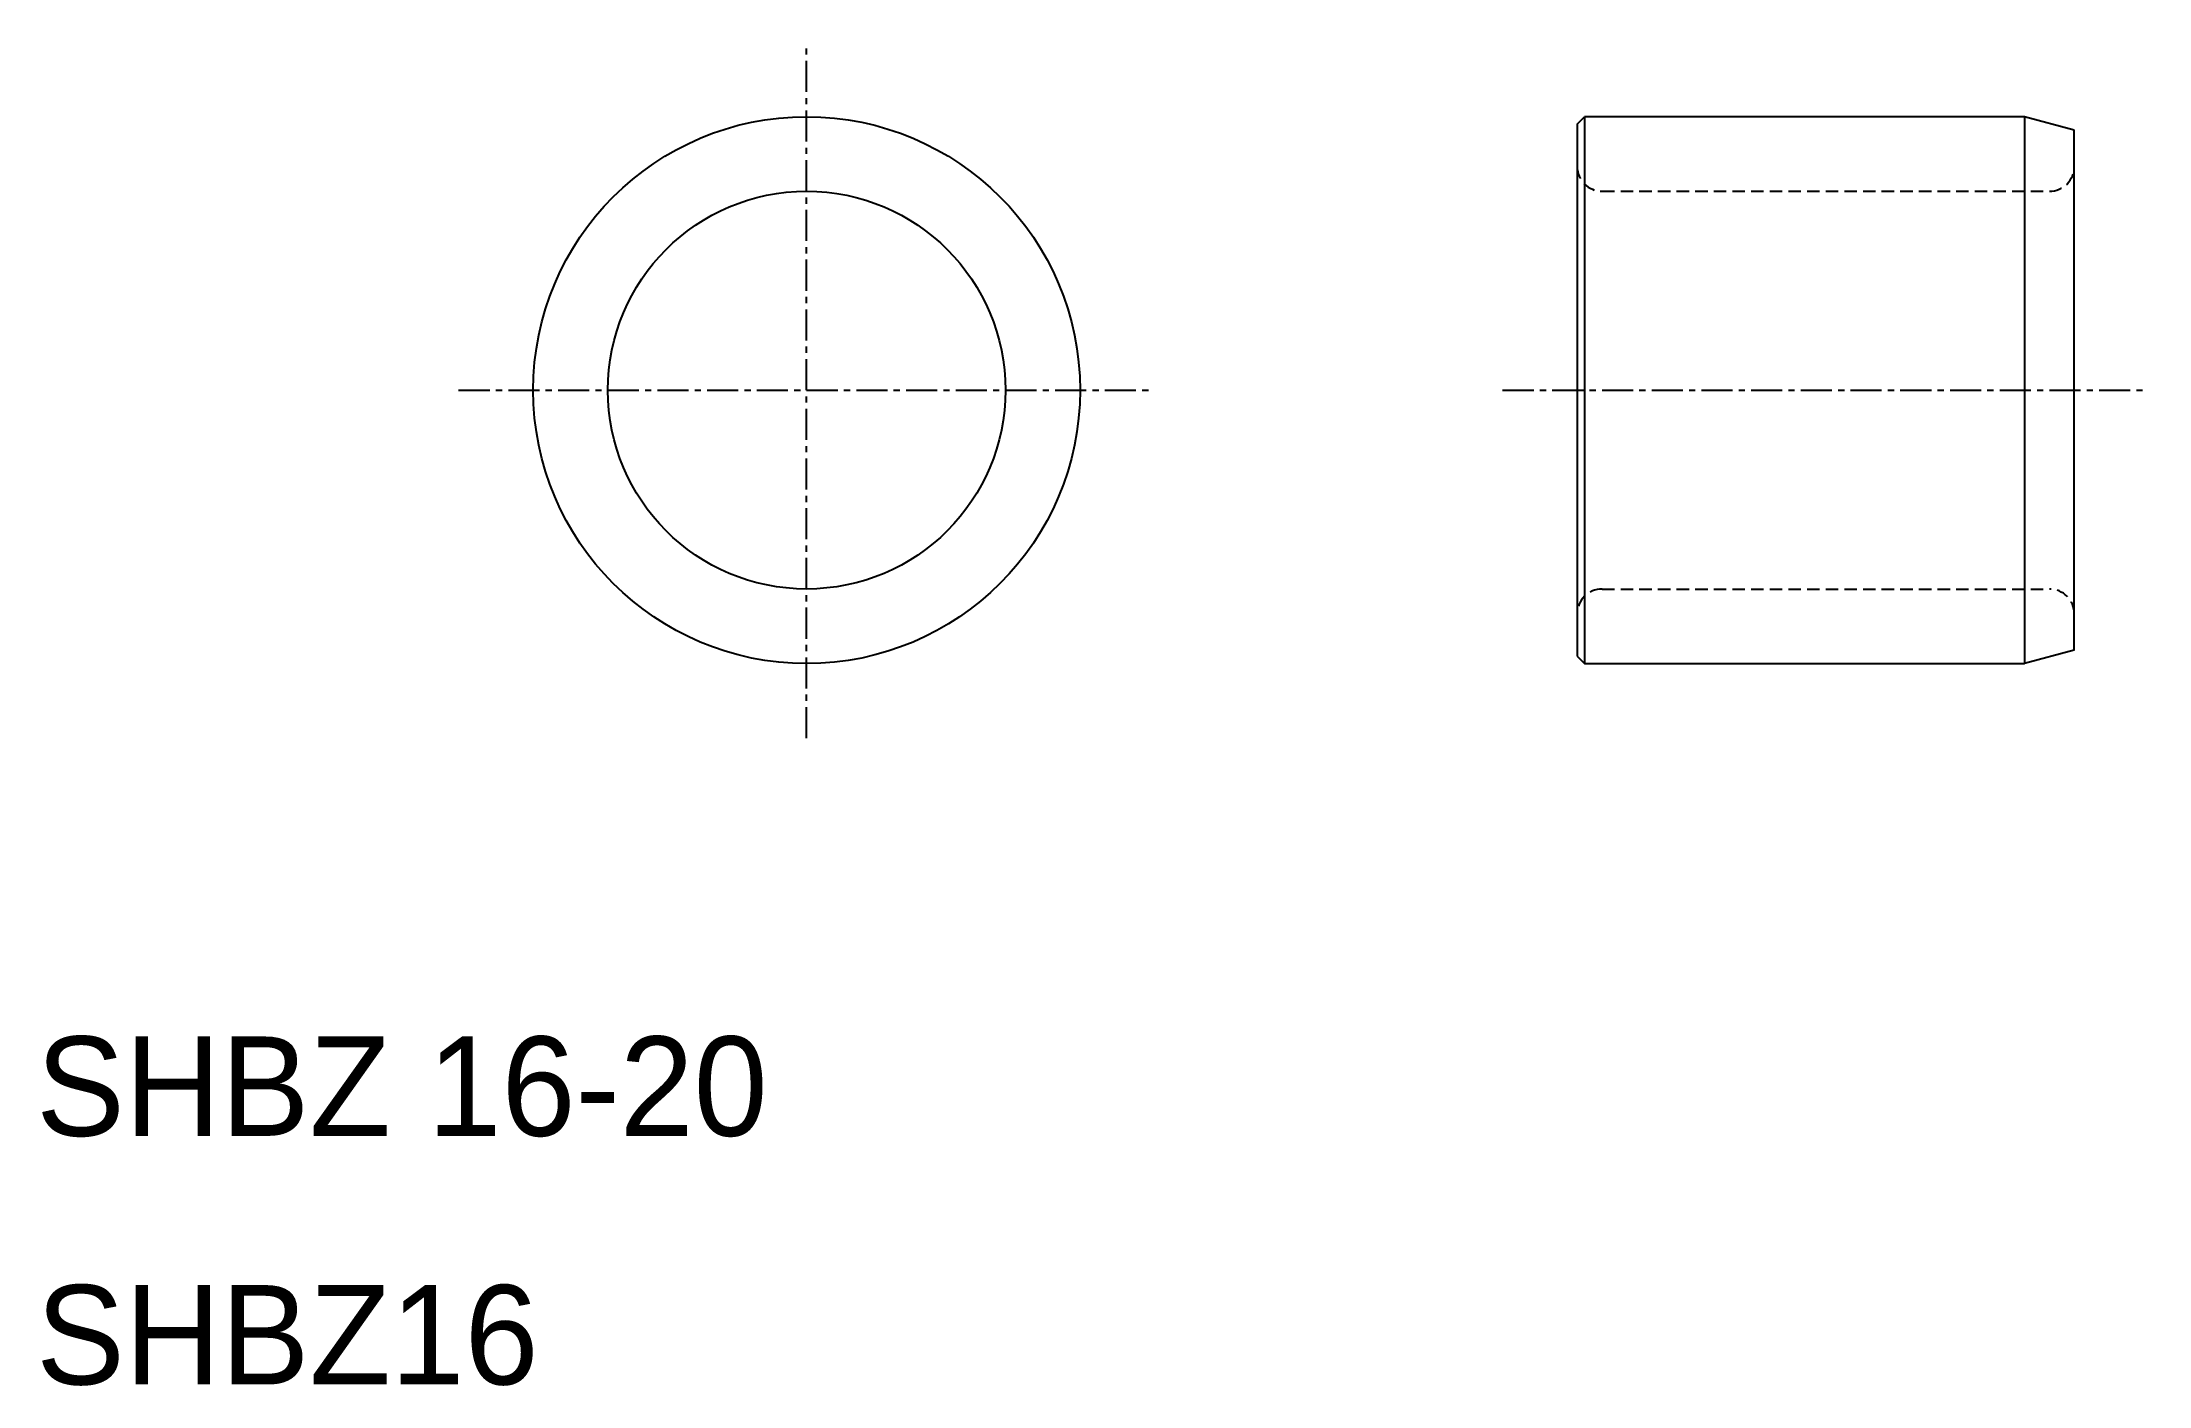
# Model space of a CAD drawing. Extents: x 10.2 to 95, y 9.9 to 64.
import ezdxf

# ---------------------------------------------------------------- set-up
doc = ezdxf.new("R2010")
doc.units = 0
doc.linetypes.add('CENTER', pattern=[2, 1.25, -0.25, 0.25, -0.25])
doc.linetypes.add('DASHED', pattern=[0.75, 0.5, -0.25])
doc.layers.get('0').update_dxf_attribs({"linetype": 'CONTINUOUS'})
doc.layers.add('CENTER', color=1, linetype='CENTER')

msp = doc.modelspace()

# ---------------------------------------------------------------- linework, layer by layer
at = {"color": 7, "linetype": 'CONTINUOUS'}
for p, q in [((72, 60.7), (72.3, 61)), ((72, 60.7), (72, 39.3)), ((72.3, 61), (72.3, 39)), ((90, 61), (72.3, 61)), ((90, 61), (90, 39)), ((92, 60.464), (90, 61)), ((92, 39.536), (92, 60.464)), ((72, 39.3), (72.3, 39)), ((72.3, 39), (90, 39)), ((92, 39.536), (90, 39))]:
    msp.add_line(p, q, dxfattribs=at)
at = {"color": 3, "linetype": 'DASHED'}
for p, q in [((73, 58), (91, 58)), ((73, 42), (91, 42))]:
    msp.add_line(p, q, dxfattribs=at)
at = {"color": 7, "linetype": 'CONTINUOUS'}
for radius in [11, 8]:
    msp.add_circle((41, 50), radius, dxfattribs=at)
at = {"color": 3, "linetype": 'DASHED'}
for centre, start, end in [((73, 59), 180, 270), ((91, 59), 270, 0), ((73, 41), 90, 180), ((91, 41), 0, 90)]:
    msp.add_arc(centre, 1, start, end, dxfattribs=at)
at = {"layer": 'CENTER', "color": 1, "linetype": 'CENTER'}
for p, q in [((41, 36), (41, 64)), ((27, 50), (55, 50)), ((69, 50), (95, 50))]:
    msp.add_line(p, q, dxfattribs=at)

# ---------------------------------------------------------------- texts
at = {"color": 7, "linetype": 'CONTINUOUS'}
for s, p in [('SHBZ 16-20', (10, 20)), ('SHBZ16', (10, 10))]:
    msp.add_text(s, height=4, dxfattribs=at).set_placement(p)

doc.saveas('drawing.dxf')
